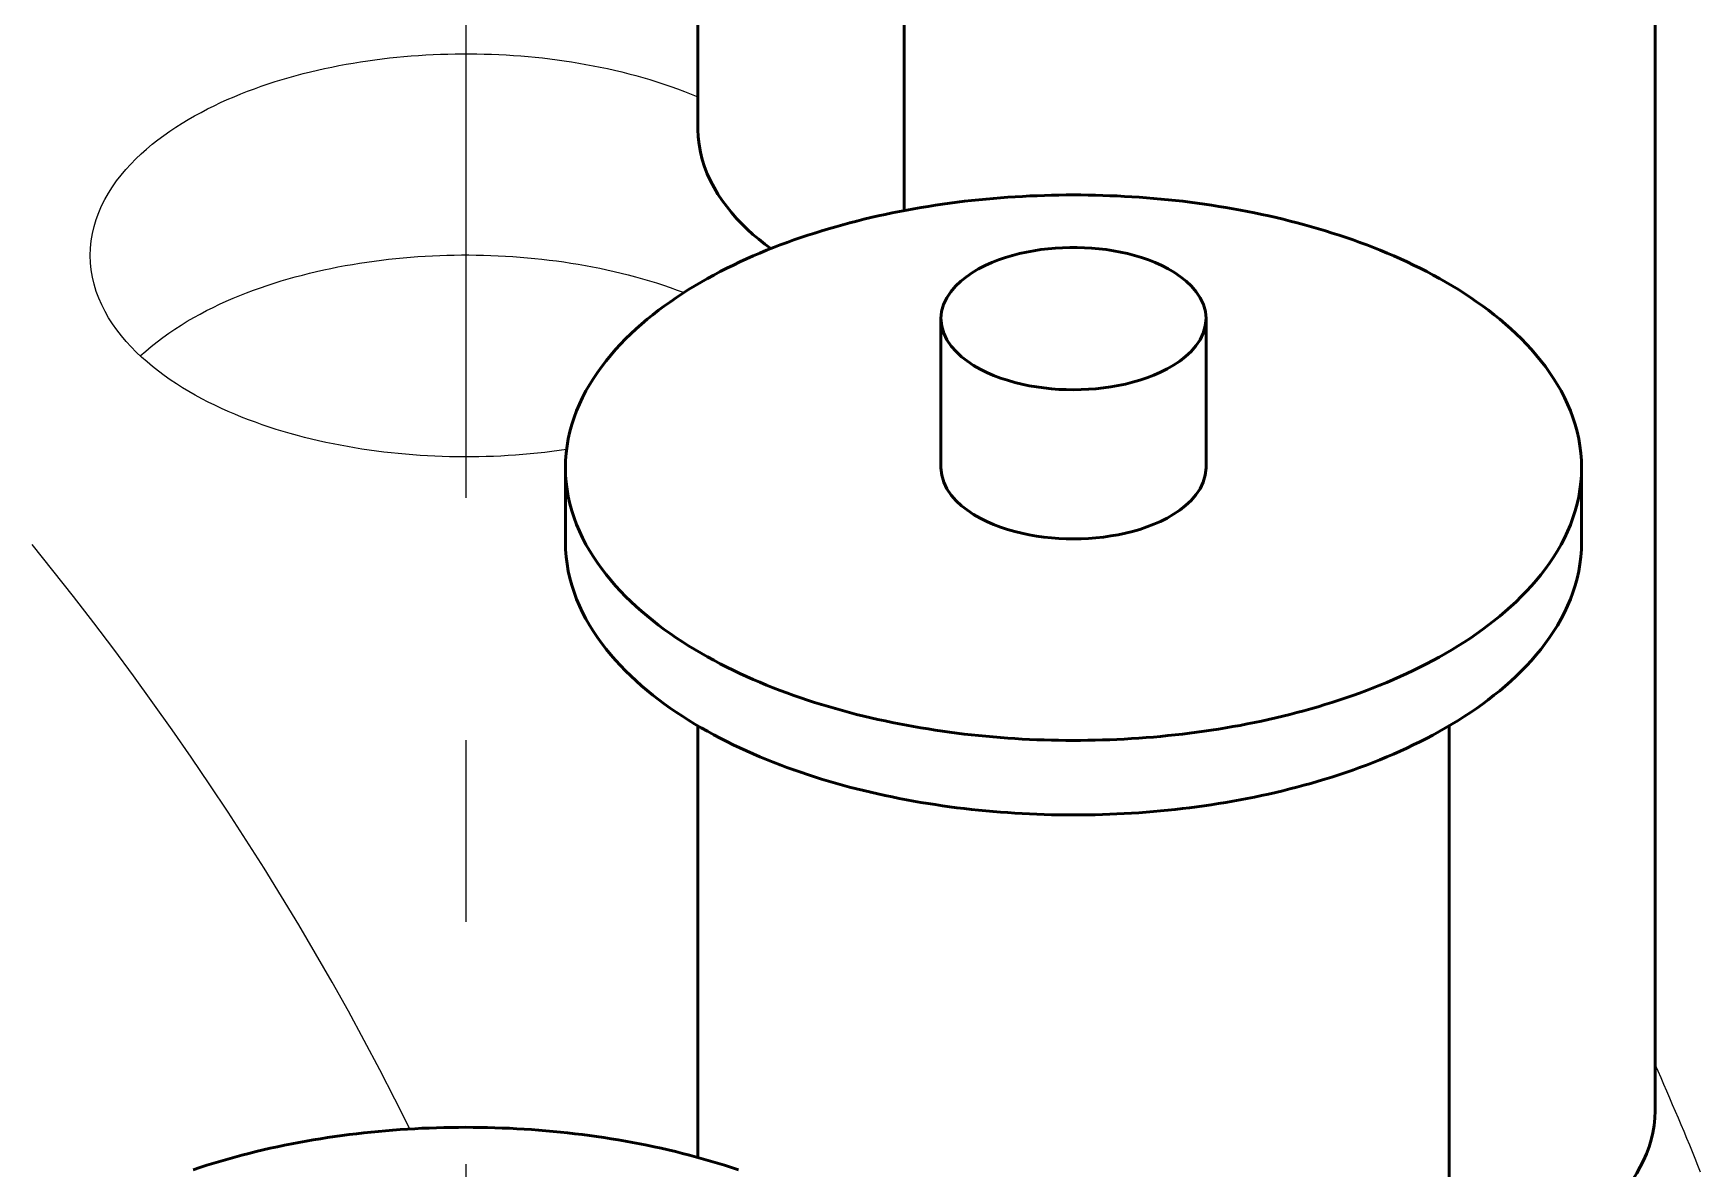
# Model space of a CAD drawing. Header units: millimetres. Extents: x 0 to 841, y 0 to 594.
# Drawn here: x 450.56 to 478.08, y 340.64 to 359.38 of the extents above; entities that cross this region are included whole.
import ezdxf

# ---------------------------------------------------------------- set-up
doc = ezdxf.new("R2010")
doc.units = ezdxf.units.MM
doc.linetypes.add('EJE', pattern=[31, 20, -4, 3, -4])
for name, color, linetype, lineweight in [('EJE', 7, 'EJE', 25), ('FINA', 7, 'CONTINUOUS', 25), ('VIS', 7, 'CONTINUOUS', 50)]:
    doc.layers.add(name, color=color, linetype=linetype, lineweight=lineweight)

msp = doc.modelspace()

# ---------------------------------------------------------------- linework, layer by layer
at = {"layer": 'EJE'}
msp.add_line((457.7, 371.709), (457.7, 331.107), dxfattribs=at)
at = {"layer": 'FINA'}
for points in [[(461.533, 380.354), (461.533, 357.794)], [(464.934, 364.15), (464.934, 356.453)], [(477.33, 364.15), (477.33, 341.59)], [(451.502, 355.714), (451.506, 355.835), (451.518, 355.955), (451.538, 356.074), (451.566, 356.191), (451.601, 356.306), (451.643, 356.42), (451.691, 356.53), (451.745, 356.638), (451.805, 356.742), (451.87, 356.844), (451.939, 356.942), (452.013, 357.038), (452.091, 357.13), (452.172, 357.219), (452.256, 357.306), (452.344, 357.389), (452.434, 357.469), (452.526, 357.547), (452.62, 357.621), (452.717, 357.693), (452.816, 357.763), (452.916, 357.83), (453.018, 357.895), (453.121, 357.957), (453.225, 358.017), (453.331, 358.075), (453.438, 358.131), (453.546, 358.184), (453.655, 358.236), (453.765, 358.286), (453.876, 358.333), (453.987, 358.379), (454.1, 358.423), (454.213, 358.465), (454.326, 358.506), (454.44, 358.545), (454.555, 358.582), (454.67, 358.617), (454.786, 358.651), (454.902, 358.684), (455.019, 358.715), (455.136, 358.744), (455.253, 358.772), (455.371, 358.798), (455.489, 358.823), (455.607, 358.847), (455.725, 358.869), (455.844, 358.889), (455.963, 358.909), (456.082, 358.927), (456.202, 358.943), (456.321, 358.959), (456.441, 358.973), (456.561, 358.986), (456.681, 358.997), (456.801, 359.007), (456.922, 359.016), (457.042, 359.023), (457.162, 359.03), (457.283, 359.035), (457.403, 359.038), (457.524, 359.041), (457.645, 359.042), (457.765, 359.042), (457.886, 359.041), (458.006, 359.038), (458.127, 359.034), (458.247, 359.029), (458.368, 359.023), (458.488, 359.015), (458.608, 359.006), (458.728, 358.996), (458.848, 358.985), (458.968, 358.972), (459.088, 358.958), (459.208, 358.942), (459.327, 358.925), (459.446, 358.907), (459.565, 358.888), (459.684, 358.867), (459.803, 358.845), (459.921, 358.821), (460.039, 358.796), (460.156, 358.77), (460.274, 358.742), (460.391, 358.712), (460.507, 358.681), (460.623, 358.649), (460.739, 358.615), (460.854, 358.579), (460.969, 358.542), (461.083, 358.503), (461.197, 358.462), (461.309, 358.42), (461.422, 358.376), (461.533, 358.33)], [(461.533, 357.794), (461.538, 357.668), (461.551, 357.543), (461.573, 357.419), (461.603, 357.297), (461.641, 357.176), (461.686, 357.059), (461.739, 356.944), (461.798, 356.833), (461.862, 356.724), (461.932, 356.619), (462.007, 356.518), (462.086, 356.42), (462.17, 356.325), (462.257, 356.234), (462.347, 356.146), (462.44, 356.061), (462.536, 355.979), (462.635, 355.901), (462.735, 355.825)], [(476.117, 352.209), (476.114, 352.329), (476.105, 352.449), (476.09, 352.569), (476.07, 352.687), (476.043, 352.805), (476.012, 352.921), (475.975, 353.035), (475.933, 353.148), (475.886, 353.259), (475.834, 353.368), (475.779, 353.475), (475.719, 353.579), (475.656, 353.682), (475.589, 353.782), (475.519, 353.879), (475.445, 353.975), (475.369, 354.068), (475.29, 354.159), (475.208, 354.247), (475.124, 354.334), (475.038, 354.418), (474.95, 354.5), (474.86, 354.58), (474.768, 354.658), (474.675, 354.733), (474.58, 354.807), (474.483, 354.879), (474.385, 354.949), (474.286, 355.017), (474.185, 355.083), (474.084, 355.148), (473.981, 355.211), (473.877, 355.272), (473.773, 355.331), (473.667, 355.389), (473.561, 355.445), (473.453, 355.5), (473.345, 355.553), (473.237, 355.605), (473.127, 355.655), (473.017, 355.704), (472.907, 355.751), (472.795, 355.797), (472.684, 355.842), (472.571, 355.886), (472.458, 355.928), (472.345, 355.968), (472.231, 356.008), (472.117, 356.046), (472.003, 356.083), (471.888, 356.119), (471.773, 356.154), (471.657, 356.187), (471.541, 356.22), (471.425, 356.251), (471.308, 356.281), (471.191, 356.31), (471.074, 356.338), (470.957, 356.365), (470.839, 356.39), (470.721, 356.415), (470.603, 356.439), (470.485, 356.461), (470.367, 356.483), (470.248, 356.504), (470.129, 356.523), (470.01, 356.542), (469.891, 356.559), (469.772, 356.576), (469.653, 356.591), (469.533, 356.606), (469.413, 356.62), (469.294, 356.632), (469.174, 356.644), (469.054, 356.655), (468.934, 356.665), (468.814, 356.673), (468.694, 356.681), (468.574, 356.688), (468.453, 356.694), (468.333, 356.699), (468.213, 356.704), (468.092, 356.707), (467.972, 356.709), (467.852, 356.711), (467.731, 356.711), (467.611, 356.711), (467.491, 356.709), (467.37, 356.707), (467.25, 356.704), (467.13, 356.699), (467.009, 356.694), (466.889, 356.688), (466.769, 356.681), (466.649, 356.673), (466.529, 356.665), (466.409, 356.655), (466.289, 356.644), (466.169, 356.632), (466.049, 356.62), (465.93, 356.606), (465.81, 356.591), (465.691, 356.576), (465.571, 356.559), (465.452, 356.542), (465.333, 356.523), (465.215, 356.504), (465.096, 356.483), (464.978, 356.461), (464.859, 356.439), (464.741, 356.415), (464.623, 356.39), (464.506, 356.365), (464.389, 356.338), (464.271, 356.31), (464.155, 356.281), (464.038, 356.251), (463.922, 356.22), (463.806, 356.187), (463.69, 356.154), (463.575, 356.119), (463.46, 356.083), (463.345, 356.046), (463.231, 356.008), (463.118, 355.968), (463.004, 355.928), (462.891, 355.886), (462.779, 355.842), (462.667, 355.797), (462.556, 355.751), (462.445, 355.704), (462.335, 355.655), (462.226, 355.605), (462.117, 355.553), (462.009, 355.5), (461.902, 355.445), (461.796, 355.389), (461.69, 355.331), (461.585, 355.272), (461.482, 355.211), (461.379, 355.148), (461.277, 355.083), (461.177, 355.017), (461.078, 354.949), (460.98, 354.879), (460.883, 354.807), (460.788, 354.733), (460.694, 354.658), (460.602, 354.58), (460.512, 354.5), (460.424, 354.418), (460.338, 354.334), (460.254, 354.247), (460.173, 354.159), (460.094, 354.068), (460.018, 353.975), (459.944, 353.879), (459.874, 353.782), (459.807, 353.682), (459.743, 353.579), (459.684, 353.475), (459.628, 353.368), (459.577, 353.259), (459.53, 353.148), (459.488, 353.035), (459.451, 352.921), (459.419, 352.805), (459.393, 352.687), (459.372, 352.569), (459.357, 352.449), (459.348, 352.329), (459.345, 352.209)], [(469.919, 354.67), (469.908, 354.789), (469.875, 354.904), (469.824, 355.013), (469.757, 355.113), (469.679, 355.204), (469.593, 355.287), (469.499, 355.362), (469.4, 355.429), (469.296, 355.49), (469.19, 355.545), (469.08, 355.594), (468.968, 355.638), (468.855, 355.677), (468.74, 355.712), (468.624, 355.742), (468.507, 355.768), (468.389, 355.79), (468.27, 355.808), (468.151, 355.822), (468.031, 355.833), (467.911, 355.84), (467.791, 355.844), (467.671, 355.844), (467.551, 355.84), (467.432, 355.833), (467.312, 355.822), (467.193, 355.808), (467.074, 355.79), (466.956, 355.768), (466.839, 355.742), (466.723, 355.712), (466.608, 355.677), (466.494, 355.638), (466.383, 355.594), (466.273, 355.545), (466.166, 355.49), (466.063, 355.429), (465.964, 355.362), (465.87, 355.287), (465.783, 355.204), (465.705, 355.113), (465.639, 355.013), (465.588, 354.904), (465.555, 354.789), (465.544, 354.67)], [(459.364, 352.509), (459.244, 352.492), (459.124, 352.476), (459.004, 352.461), (458.884, 352.448), (458.763, 352.436), (458.643, 352.425), (458.522, 352.416), (458.401, 352.408), (458.28, 352.401), (458.159, 352.396), (458.038, 352.392), (457.917, 352.389), (457.796, 352.387), (457.675, 352.387), (457.554, 352.388), (457.433, 352.39), (457.312, 352.393), (457.191, 352.398), (457.07, 352.404), (456.949, 352.411), (456.828, 352.42), (456.708, 352.43), (456.587, 352.441), (456.467, 352.453), (456.347, 352.467), (456.226, 352.482), (456.106, 352.498), (455.987, 352.516), (455.867, 352.535), (455.748, 352.556), (455.629, 352.578), (455.51, 352.601), (455.391, 352.626), (455.273, 352.652), (455.155, 352.68), (455.038, 352.709), (454.921, 352.74), (454.804, 352.772), (454.688, 352.806), (454.572, 352.841), (454.457, 352.879), (454.342, 352.917), (454.228, 352.958), (454.115, 353), (454.002, 353.044), (453.89, 353.09), (453.778, 353.137), (453.668, 353.187), (453.558, 353.239), (453.45, 353.292), (453.342, 353.348), (453.236, 353.406), (453.131, 353.466), (453.027, 353.528), (452.925, 353.593), (452.824, 353.66), (452.725, 353.73), (452.628, 353.802), (452.533, 353.877), (452.44, 353.954), (452.349, 354.035), (452.261, 354.118), (452.177, 354.204), (452.095, 354.294), (452.017, 354.386), (451.943, 354.482), (451.873, 354.581), (451.807, 354.683), (451.747, 354.788), (451.692, 354.896), (451.644, 355.007), (451.602, 355.12), (451.566, 355.236), (451.538, 355.354), (451.518, 355.473), (451.506, 355.593), (451.502, 355.714)], [(452.329, 354.053), (452.419, 354.134), (452.511, 354.212), (452.605, 354.288), (452.702, 354.36), (452.8, 354.43), (452.9, 354.498), (453.002, 354.563), (453.105, 354.626), (453.21, 354.686), (453.315, 354.744), (453.422, 354.801), (453.53, 354.855), (453.639, 354.906), (453.749, 354.956), (453.86, 355.005), (453.972, 355.051), (454.084, 355.095), (454.197, 355.138), (454.311, 355.178), (454.425, 355.218), (454.54, 355.255), (454.655, 355.291), (454.771, 355.325), (454.887, 355.358), (455.004, 355.389), (455.121, 355.418), (455.238, 355.446), (455.356, 355.473), (455.474, 355.498), (455.592, 355.522), (455.711, 355.544), (455.83, 355.565), (455.949, 355.585), (456.069, 355.603), (456.188, 355.62), (456.308, 355.635), (456.428, 355.649), (456.548, 355.662), (456.668, 355.674), (456.788, 355.684), (456.909, 355.693), (457.029, 355.701), (457.15, 355.707), (457.271, 355.712), (457.391, 355.716), (457.512, 355.719), (457.633, 355.72), (457.753, 355.72), (457.874, 355.719), (457.995, 355.716), (458.116, 355.713), (458.236, 355.708), (458.357, 355.701), (458.477, 355.694), (458.598, 355.685), (458.718, 355.675), (458.838, 355.664), (458.958, 355.651), (459.078, 355.637), (459.198, 355.621), (459.318, 355.605), (459.437, 355.587), (459.556, 355.567), (459.675, 355.547), (459.794, 355.525), (459.912, 355.501), (460.031, 355.476), (460.148, 355.45), (460.266, 355.422), (460.383, 355.392), (460.5, 355.361), (460.616, 355.329), (460.732, 355.295), (460.847, 355.259), (460.962, 355.222), (461.076, 355.183), (461.19, 355.142), (461.303, 355.1)], [(465.544, 354.67), (465.556, 354.547), (465.59, 354.43), (465.643, 354.319), (465.712, 354.217), (465.793, 354.125), (465.883, 354.041), (465.98, 353.966), (466.082, 353.898), (466.189, 353.837), (466.299, 353.782), (466.411, 353.733), (466.526, 353.689), (466.643, 353.651), (466.761, 353.617), (466.88, 353.588), (467.001, 353.562), (467.122, 353.542), (467.243, 353.525), (467.366, 353.512), (467.488, 353.502), (467.611, 353.497), (467.734, 353.495), (467.857, 353.497), (467.979, 353.503), (468.102, 353.512), (468.224, 353.525), (468.346, 353.542), (468.467, 353.563), (468.587, 353.589), (468.706, 353.618), (468.824, 353.652), (468.941, 353.691), (469.056, 353.735), (469.168, 353.784), (469.278, 353.839)], [(465.544, 354.67), (465.544, 352.209)], [(469.278, 353.839), (469.384, 353.9), (469.486, 353.968), (469.582, 354.043), (469.672, 354.127), (469.752, 354.219), (469.82, 354.321), (469.873, 354.431), (469.907, 354.548), (469.919, 354.67)], [(469.919, 354.67), (469.919, 352.209)], [(459.345, 352.209), (459.348, 352.088), (459.357, 351.968), (459.372, 351.849), (459.393, 351.731), (459.419, 351.613), (459.451, 351.497), (459.488, 351.383), (459.53, 351.27), (459.577, 351.159), (459.628, 351.05), (459.684, 350.943), (459.743, 350.839), (459.807, 350.736), (459.873, 350.636), (459.944, 350.539), (460.017, 350.443), (460.093, 350.35), (460.172, 350.259), (460.254, 350.171), (460.338, 350.085), (460.424, 350), (460.512, 349.918), (460.602, 349.839), (460.693, 349.761), (460.787, 349.685), (460.882, 349.611), (460.978, 349.539), (461.076, 349.469), (461.176, 349.401), (461.276, 349.335), (461.378, 349.27), (461.48, 349.208), (461.584, 349.147), (461.689, 349.087), (461.794, 349.029), (461.9, 348.973), (462.008, 348.918), (462.116, 348.865), (462.224, 348.813), (462.334, 348.763), (462.444, 348.714), (462.554, 348.667), (462.665, 348.621), (462.777, 348.576), (462.889, 348.533), (463.002, 348.491), (463.115, 348.45), (463.229, 348.41), (463.343, 348.372), (463.458, 348.335), (463.572, 348.299), (463.688, 348.264), (463.803, 348.231), (463.919, 348.199), (464.035, 348.167), (464.152, 348.137), (464.269, 348.108), (464.386, 348.08), (464.503, 348.053), (464.621, 348.028), (464.738, 348.003), (464.856, 347.979), (464.974, 347.957), (465.093, 347.935), (465.211, 347.915), (465.33, 347.895), (465.449, 347.876), (465.568, 347.859), (465.687, 347.842), (465.807, 347.827), (465.926, 347.812), (466.046, 347.798), (466.165, 347.786), (466.285, 347.774), (466.405, 347.763), (466.525, 347.753), (466.645, 347.744), (466.765, 347.736), (466.885, 347.729), (467.005, 347.723), (467.125, 347.718), (467.246, 347.714), (467.366, 347.711), (467.486, 347.708), (467.607, 347.707), (467.727, 347.706), (467.847, 347.707), (467.968, 347.708), (468.088, 347.711), (468.208, 347.714), (468.329, 347.718), (468.449, 347.723), (468.569, 347.729), (468.689, 347.736), (468.809, 347.744), (468.929, 347.753), (469.049, 347.762), (469.169, 347.773), (469.289, 347.785), (469.408, 347.797), (469.528, 347.811), (469.648, 347.826), (469.767, 347.841), (469.886, 347.858), (470.005, 347.875), (470.124, 347.894), (470.243, 347.913), (470.361, 347.934), (470.48, 347.955), (470.598, 347.978), (470.716, 348.001), (470.834, 348.026), (470.951, 348.052), (471.069, 348.078), (471.186, 348.106), (471.303, 348.135), (471.419, 348.165), (471.535, 348.196), (471.651, 348.229), (471.767, 348.262), (471.882, 348.297), (471.997, 348.332), (472.111, 348.369), (472.226, 348.408), (472.339, 348.447), (472.453, 348.488), (472.565, 348.53), (472.678, 348.573), (472.789, 348.618), (472.901, 348.664), (473.011, 348.711), (473.121, 348.76), (473.231, 348.81), (473.339, 348.861), (473.447, 348.914), (473.555, 348.969), (473.661, 349.025)], [(459.345, 352.209), (459.345, 350.978)], [(465.544, 352.209), (465.556, 352.087), (465.59, 351.969), (465.643, 351.858), (465.712, 351.757), (465.793, 351.664), (465.883, 351.581), (465.98, 351.505), (466.082, 351.437), (466.189, 351.376), (466.299, 351.321), (466.411, 351.272), (466.526, 351.229), (466.643, 351.19), (466.761, 351.156), (466.88, 351.127), (467.001, 351.102), (467.122, 351.081), (467.243, 351.064), (467.366, 351.051), (467.488, 351.042), (467.611, 351.036), (467.734, 351.034), (467.857, 351.036), (467.979, 351.042), (468.102, 351.051), (468.224, 351.064), (468.346, 351.082), (468.467, 351.103), (468.587, 351.128), (468.706, 351.157), (468.824, 351.191), (468.941, 351.23), (469.056, 351.274), (469.168, 351.323), (469.278, 351.378)], [(469.278, 351.378), (469.384, 351.439), (469.486, 351.507), (469.582, 351.583), (469.672, 351.666), (469.752, 351.758), (469.82, 351.86), (469.873, 351.97), (469.907, 352.087), (469.919, 352.209)], [(473.661, 349.025), (473.767, 349.083), (473.872, 349.142), (473.976, 349.204), (474.079, 349.266), (474.18, 349.331), (474.281, 349.397), (474.381, 349.465), (474.479, 349.535), (474.576, 349.607), (474.671, 349.681), (474.765, 349.757), (474.857, 349.835), (474.947, 349.915), (475.035, 349.997), (475.122, 350.081), (475.206, 350.168), (475.288, 350.256), (475.367, 350.347), (475.443, 350.44), (475.517, 350.536), (475.587, 350.634), (475.654, 350.734), (475.718, 350.836), (475.778, 350.941), (475.834, 351.048), (475.885, 351.157), (475.932, 351.268), (475.974, 351.381), (476.011, 351.496), (476.043, 351.612), (476.07, 351.73), (476.09, 351.848), (476.105, 351.968), (476.114, 352.088), (476.117, 352.209)], [(476.117, 352.209), (476.117, 350.978)], [(456.776, 341.292), (456.531, 341.783), (456.281, 342.27), (456.024, 342.755), (455.763, 343.236), (455.495, 343.715), (455.222, 344.19), (454.944, 344.662), (454.661, 345.131), (454.372, 345.597), (454.078, 346.06), (453.78, 346.52), (453.476, 346.976), (453.168, 347.43), (452.856, 347.88), (452.538, 348.327), (452.217, 348.77), (451.89, 349.211), (451.56, 349.648), (451.225, 350.082), (450.887, 350.513), (450.544, 350.941)], [(456.776, 341.292), (456.531, 341.783), (456.281, 342.27), (456.024, 342.755), (455.763, 343.236), (455.495, 343.715), (455.222, 344.19), (454.944, 344.662), (454.661, 345.131), (454.372, 345.597), (454.078, 346.06), (453.78, 346.52), (453.476, 346.976), (453.168, 347.43), (452.856, 347.88), (452.538, 348.327), (452.217, 348.77), (451.89, 349.211), (451.56, 349.648), (451.225, 350.082), (450.887, 350.513), (450.544, 350.941)], [(459.345, 350.978), (459.348, 350.858), (459.357, 350.738), (459.372, 350.619), (459.393, 350.5), (459.419, 350.383), (459.451, 350.267), (459.488, 350.152), (459.53, 350.039), (459.577, 349.929), (459.628, 349.82), (459.684, 349.713), (459.743, 349.608), (459.807, 349.506), (459.873, 349.406), (459.944, 349.308), (460.017, 349.213), (460.093, 349.12), (460.172, 349.029), (460.254, 348.941), (460.338, 348.854), (460.424, 348.77), (460.512, 348.688), (460.602, 348.608), (460.693, 348.53), (460.787, 348.455), (460.882, 348.381), (460.978, 348.309), (461.076, 348.239), (461.176, 348.171), (461.276, 348.105), (461.378, 348.04), (461.48, 347.977), (461.584, 347.916), (461.689, 347.857), (461.794, 347.799), (461.9, 347.743), (462.008, 347.688), (462.116, 347.635), (462.224, 347.583), (462.334, 347.533), (462.444, 347.484), (462.554, 347.437), (462.665, 347.39), (462.777, 347.346), (462.889, 347.302), (463.002, 347.26), (463.115, 347.22), (463.229, 347.18), (463.343, 347.142), (463.458, 347.105), (463.572, 347.069), (463.688, 347.034), (463.803, 347.001), (463.919, 346.968), (464.035, 346.937), (464.152, 346.907), (464.269, 346.878), (464.386, 346.85), (464.503, 346.823), (464.621, 346.797), (464.738, 346.773), (464.856, 346.749), (464.974, 346.726), (465.093, 346.705), (465.211, 346.684), (465.33, 346.665), (465.449, 346.646), (465.568, 346.628), (465.687, 346.612), (465.807, 346.596), (465.926, 346.582), (466.046, 346.568), (466.165, 346.555), (466.285, 346.544), (466.405, 346.533), (466.525, 346.523), (466.645, 346.514), (466.765, 346.506), (466.885, 346.499), (467.005, 346.493), (467.125, 346.488), (467.246, 346.484), (467.366, 346.48), (467.486, 346.478), (467.607, 346.477), (467.727, 346.476), (467.847, 346.476), (467.968, 346.478), (468.088, 346.48), (468.208, 346.483), (468.329, 346.487), (468.449, 346.493), (468.569, 346.499), (468.689, 346.506), (468.809, 346.513), (468.929, 346.522), (469.049, 346.532), (469.169, 346.543), (469.289, 346.554), (469.408, 346.567), (469.528, 346.581), (469.648, 346.595), (469.767, 346.611), (469.886, 346.627), (470.005, 346.645), (470.124, 346.663), (470.243, 346.683), (470.361, 346.703), (470.48, 346.725), (470.598, 346.747), (470.716, 346.771), (470.834, 346.796), (470.951, 346.821), (471.069, 346.848), (471.186, 346.876), (471.303, 346.905), (471.419, 346.935), (471.535, 346.966), (471.651, 346.998), (471.767, 347.032), (471.882, 347.066), (471.997, 347.102), (472.111, 347.139), (472.226, 347.177), (472.339, 347.217), (472.453, 347.257), (472.565, 347.299), (472.678, 347.343), (472.789, 347.387), (472.901, 347.433), (473.011, 347.481), (473.121, 347.529), (473.231, 347.579), (473.339, 347.631), (473.447, 347.684), (473.555, 347.739), (473.661, 347.795)], [(473.661, 347.795), (473.767, 347.853), (473.872, 347.912), (473.976, 347.973), (474.079, 348.036), (474.18, 348.101), (474.281, 348.167), (474.381, 348.235), (474.479, 348.305), (474.576, 348.377), (474.671, 348.451), (474.765, 348.527), (474.857, 348.604), (474.947, 348.684), (475.035, 348.766), (475.122, 348.851), (475.206, 348.937), (475.288, 349.026), (475.367, 349.117), (475.443, 349.21), (475.517, 349.305), (475.587, 349.403), (475.654, 349.503), (475.718, 349.606), (475.778, 349.711), (475.834, 349.817), (475.885, 349.926), (475.932, 350.038), (475.974, 350.151), (476.011, 350.265), (476.043, 350.382), (476.07, 350.499), (476.09, 350.618), (476.105, 350.738), (476.114, 350.858), (476.117, 350.978)], [(461.533, 347.946), (461.533, 340.822)], [(473.93, 347.946), (473.93, 325.386)], [(478.082, 340.579), (478.037, 340.691), (477.992, 340.802), (477.946, 340.914), (477.901, 341.026), (477.855, 341.137), (477.808, 341.248), (477.762, 341.36), (477.715, 341.471), (477.668, 341.582), (477.62, 341.693), (477.572, 341.803), (477.525, 341.914), (477.476, 342.025), (477.428, 342.135), (477.379, 342.245), (477.33, 342.355)], [(475.913, 339.473), (476.013, 339.54), (476.112, 339.609), (476.209, 339.681), (476.304, 339.756), (476.396, 339.834), (476.486, 339.914), (476.574, 339.997), (476.658, 340.084), (476.74, 340.173), (476.818, 340.265), (476.891, 340.361), (476.961, 340.459), (477.026, 340.561), (477.086, 340.666), (477.141, 340.774), (477.189, 340.884), (477.231, 340.997), (477.266, 341.113), (477.294, 341.231), (477.314, 341.35), (477.326, 341.47), (477.33, 341.59)], [(462.2, 340.616), (462.086, 340.655), (461.972, 340.692), (461.857, 340.728), (461.741, 340.762), (461.626, 340.796), (461.51, 340.828), (461.393, 340.859), (461.277, 340.89), (461.16, 340.919), (461.043, 340.946), (460.926, 340.973), (460.808, 340.999), (460.69, 341.024), (460.572, 341.047), (460.454, 341.07), (460.335, 341.092), (460.217, 341.112), (460.098, 341.132), (459.979, 341.15), (459.86, 341.168), (459.741, 341.184), (459.621, 341.2), (459.502, 341.214), (459.382, 341.228), (459.263, 341.241), (459.143, 341.253), (459.023, 341.263), (458.903, 341.273), (458.783, 341.282), (458.663, 341.29), (458.542, 341.297), (458.422, 341.303), (458.302, 341.308), (458.182, 341.312), (458.061, 341.315), (457.941, 341.318), (457.821, 341.319), (457.7, 341.32), (457.58, 341.319), (457.459, 341.318), (457.339, 341.315), (457.219, 341.312), (457.098, 341.308), (456.978, 341.303), (456.858, 341.297), (456.738, 341.29), (456.618, 341.282), (456.497, 341.273), (456.377, 341.263), (456.258, 341.253), (456.138, 341.241), (456.018, 341.228), (455.898, 341.214), (455.779, 341.2), (455.66, 341.184), (455.54, 341.168), (455.421, 341.15), (455.302, 341.132), (455.183, 341.112), (455.065, 341.092), (454.946, 341.07), (454.828, 341.047), (454.71, 341.024), (454.592, 340.999), (454.475, 340.973), (454.357, 340.946), (454.24, 340.919), (454.123, 340.89), (454.007, 340.859), (453.891, 340.828), (453.775, 340.796), (453.659, 340.762), (453.544, 340.728), (453.429, 340.692), (453.314, 340.655), (453.2, 340.616)]]:
    msp.add_lwpolyline(points, dxfattribs=at)
at = {"layer": 'VIS'}
for points in [[(461.533, 380.354), (461.533, 357.794)], [(464.934, 364.15), (464.934, 356.453)], [(477.33, 364.15), (477.33, 341.59)], [(461.533, 357.794), (461.538, 357.668), (461.551, 357.543), (461.573, 357.419), (461.603, 357.297), (461.641, 357.176), (461.686, 357.059), (461.739, 356.944), (461.798, 356.833), (461.862, 356.724), (461.932, 356.619), (462.007, 356.518), (462.086, 356.42), (462.17, 356.325), (462.257, 356.234), (462.347, 356.146), (462.44, 356.061), (462.536, 355.979), (462.635, 355.901), (462.735, 355.825)], [(476.117, 352.209), (476.114, 352.329), (476.105, 352.449), (476.09, 352.569), (476.07, 352.687), (476.043, 352.805), (476.012, 352.921), (475.975, 353.035), (475.933, 353.148), (475.886, 353.259), (475.834, 353.368), (475.779, 353.475), (475.719, 353.579), (475.656, 353.682), (475.589, 353.782), (475.519, 353.879), (475.445, 353.975), (475.369, 354.068), (475.29, 354.159), (475.208, 354.247), (475.124, 354.334), (475.038, 354.418), (474.95, 354.5), (474.86, 354.58), (474.768, 354.658), (474.675, 354.733), (474.58, 354.807), (474.483, 354.879), (474.385, 354.949), (474.286, 355.017), (474.185, 355.083), (474.084, 355.148), (473.981, 355.211), (473.877, 355.272), (473.773, 355.331), (473.667, 355.389), (473.561, 355.445), (473.453, 355.5), (473.345, 355.553), (473.237, 355.605), (473.127, 355.655), (473.017, 355.704), (472.907, 355.751), (472.795, 355.797), (472.684, 355.842), (472.571, 355.886), (472.458, 355.928), (472.345, 355.968), (472.231, 356.008), (472.117, 356.046), (472.003, 356.083), (471.888, 356.119), (471.773, 356.154), (471.657, 356.187), (471.541, 356.22), (471.425, 356.251), (471.308, 356.281), (471.191, 356.31), (471.074, 356.338), (470.957, 356.365), (470.839, 356.39), (470.721, 356.415), (470.603, 356.439), (470.485, 356.461), (470.367, 356.483), (470.248, 356.504), (470.129, 356.523), (470.01, 356.542), (469.891, 356.559), (469.772, 356.576), (469.653, 356.591), (469.533, 356.606), (469.413, 356.62), (469.294, 356.632), (469.174, 356.644), (469.054, 356.655), (468.934, 356.665), (468.814, 356.673), (468.694, 356.681), (468.574, 356.688), (468.453, 356.694), (468.333, 356.699), (468.213, 356.704), (468.092, 356.707), (467.972, 356.709), (467.852, 356.711), (467.731, 356.711), (467.611, 356.711), (467.491, 356.709), (467.37, 356.707), (467.25, 356.704), (467.13, 356.699), (467.009, 356.694), (466.889, 356.688), (466.769, 356.681), (466.649, 356.673), (466.529, 356.665), (466.409, 356.655), (466.289, 356.644), (466.169, 356.632), (466.049, 356.62), (465.93, 356.606), (465.81, 356.591), (465.691, 356.576), (465.571, 356.559), (465.452, 356.542), (465.333, 356.523), (465.215, 356.504), (465.096, 356.483), (464.978, 356.461), (464.859, 356.439), (464.741, 356.415), (464.623, 356.39), (464.506, 356.365), (464.389, 356.338), (464.271, 356.31), (464.155, 356.281), (464.038, 356.251), (463.922, 356.22), (463.806, 356.187), (463.69, 356.154), (463.575, 356.119), (463.46, 356.083), (463.345, 356.046), (463.231, 356.008), (463.118, 355.968), (463.004, 355.928), (462.891, 355.886), (462.779, 355.842), (462.667, 355.797), (462.556, 355.751), (462.445, 355.704), (462.335, 355.655), (462.226, 355.605), (462.117, 355.553), (462.009, 355.5), (461.902, 355.445), (461.796, 355.389), (461.69, 355.331), (461.585, 355.272), (461.482, 355.211), (461.379, 355.148), (461.277, 355.083), (461.177, 355.017), (461.078, 354.949), (460.98, 354.879), (460.883, 354.807), (460.788, 354.733), (460.694, 354.658), (460.602, 354.58), (460.512, 354.5), (460.424, 354.418), (460.338, 354.334), (460.254, 354.247), (460.173, 354.159), (460.094, 354.068), (460.018, 353.975), (459.944, 353.879), (459.874, 353.782), (459.807, 353.682), (459.743, 353.579), (459.684, 353.475), (459.628, 353.368), (459.577, 353.259), (459.53, 353.148), (459.488, 353.035), (459.451, 352.921), (459.419, 352.805), (459.393, 352.687), (459.372, 352.569), (459.357, 352.449), (459.348, 352.329), (459.345, 352.209)], [(469.919, 354.67), (469.908, 354.789), (469.875, 354.904), (469.824, 355.013), (469.757, 355.113), (469.679, 355.204), (469.593, 355.287), (469.499, 355.362), (469.4, 355.429), (469.296, 355.49), (469.19, 355.545), (469.08, 355.594), (468.968, 355.638), (468.855, 355.677), (468.74, 355.712), (468.624, 355.742), (468.507, 355.768), (468.389, 355.79), (468.27, 355.808), (468.151, 355.822), (468.031, 355.833), (467.911, 355.84), (467.791, 355.844), (467.671, 355.844), (467.551, 355.84), (467.432, 355.833), (467.312, 355.822), (467.193, 355.808), (467.074, 355.79), (466.956, 355.768), (466.839, 355.742), (466.723, 355.712), (466.608, 355.677), (466.494, 355.638), (466.383, 355.594), (466.273, 355.545), (466.166, 355.49), (466.063, 355.429), (465.964, 355.362), (465.87, 355.287), (465.783, 355.204), (465.705, 355.113), (465.639, 355.013), (465.588, 354.904), (465.555, 354.789), (465.544, 354.67)], [(465.544, 354.67), (465.556, 354.547), (465.59, 354.43), (465.643, 354.319), (465.712, 354.217), (465.793, 354.125), (465.883, 354.041), (465.98, 353.966), (466.082, 353.898), (466.189, 353.837), (466.299, 353.782), (466.411, 353.733), (466.526, 353.689), (466.643, 353.651), (466.761, 353.617), (466.88, 353.588), (467.001, 353.562), (467.122, 353.542), (467.243, 353.525), (467.366, 353.512), (467.488, 353.502), (467.611, 353.497), (467.734, 353.495), (467.857, 353.497), (467.979, 353.503), (468.102, 353.512), (468.224, 353.525), (468.346, 353.542), (468.467, 353.563), (468.587, 353.589), (468.706, 353.618), (468.824, 353.652), (468.941, 353.691), (469.056, 353.735), (469.168, 353.784), (469.278, 353.839)], [(465.544, 354.67), (465.544, 352.209)], [(469.278, 353.839), (469.384, 353.9), (469.486, 353.968), (469.582, 354.043), (469.672, 354.127), (469.752, 354.219), (469.82, 354.321), (469.873, 354.431), (469.907, 354.548), (469.919, 354.67)], [(469.919, 354.67), (469.919, 352.209)], [(459.345, 352.209), (459.348, 352.088), (459.357, 351.968), (459.372, 351.849), (459.393, 351.731), (459.419, 351.613), (459.451, 351.497), (459.488, 351.383), (459.53, 351.27), (459.577, 351.159), (459.628, 351.05), (459.684, 350.943), (459.743, 350.839), (459.807, 350.736), (459.873, 350.636), (459.944, 350.539), (460.017, 350.443), (460.093, 350.35), (460.172, 350.259), (460.254, 350.171), (460.338, 350.085), (460.424, 350), (460.512, 349.918), (460.602, 349.839), (460.693, 349.761), (460.787, 349.685), (460.882, 349.611), (460.978, 349.539), (461.076, 349.469), (461.176, 349.401), (461.276, 349.335), (461.378, 349.27), (461.48, 349.208), (461.584, 349.147), (461.689, 349.087), (461.794, 349.029), (461.9, 348.973), (462.008, 348.918), (462.116, 348.865), (462.224, 348.813), (462.334, 348.763), (462.444, 348.714), (462.554, 348.667), (462.665, 348.621), (462.777, 348.576), (462.889, 348.533), (463.002, 348.491), (463.115, 348.45), (463.229, 348.41), (463.343, 348.372), (463.458, 348.335), (463.572, 348.299), (463.688, 348.264), (463.803, 348.231), (463.919, 348.199), (464.035, 348.167), (464.152, 348.137), (464.269, 348.108), (464.386, 348.08), (464.503, 348.053), (464.621, 348.028), (464.738, 348.003), (464.856, 347.979), (464.974, 347.957), (465.093, 347.935), (465.211, 347.915), (465.33, 347.895), (465.449, 347.876), (465.568, 347.859), (465.687, 347.842), (465.807, 347.827), (465.926, 347.812), (466.046, 347.798), (466.165, 347.786), (466.285, 347.774), (466.405, 347.763), (466.525, 347.753), (466.645, 347.744), (466.765, 347.736), (466.885, 347.729), (467.005, 347.723), (467.125, 347.718), (467.246, 347.714), (467.366, 347.711), (467.486, 347.708), (467.607, 347.707), (467.727, 347.706), (467.847, 347.707), (467.968, 347.708), (468.088, 347.711), (468.208, 347.714), (468.329, 347.718), (468.449, 347.723), (468.569, 347.729), (468.689, 347.736), (468.809, 347.744), (468.929, 347.753), (469.049, 347.762), (469.169, 347.773), (469.289, 347.785), (469.408, 347.797), (469.528, 347.811), (469.648, 347.826), (469.767, 347.841), (469.886, 347.858), (470.005, 347.875), (470.124, 347.894), (470.243, 347.913), (470.361, 347.934), (470.48, 347.955), (470.598, 347.978), (470.716, 348.001), (470.834, 348.026), (470.951, 348.052), (471.069, 348.078), (471.186, 348.106), (471.303, 348.135), (471.419, 348.165), (471.535, 348.196), (471.651, 348.229), (471.767, 348.262), (471.882, 348.297), (471.997, 348.332), (472.111, 348.369), (472.226, 348.408), (472.339, 348.447), (472.453, 348.488), (472.565, 348.53), (472.678, 348.573), (472.789, 348.618), (472.901, 348.664), (473.011, 348.711), (473.121, 348.76), (473.231, 348.81), (473.339, 348.861), (473.447, 348.914), (473.555, 348.969), (473.661, 349.025)], [(459.345, 352.209), (459.345, 350.978)], [(465.544, 352.209), (465.556, 352.087), (465.59, 351.969), (465.643, 351.858), (465.712, 351.757), (465.793, 351.664), (465.883, 351.581), (465.98, 351.505), (466.082, 351.437), (466.189, 351.376), (466.299, 351.321), (466.411, 351.272), (466.526, 351.229), (466.643, 351.19), (466.761, 351.156), (466.88, 351.127), (467.001, 351.102), (467.122, 351.081), (467.243, 351.064), (467.366, 351.051), (467.488, 351.042), (467.611, 351.036), (467.734, 351.034), (467.857, 351.036), (467.979, 351.042), (468.102, 351.051), (468.224, 351.064), (468.346, 351.082), (468.467, 351.103), (468.587, 351.128), (468.706, 351.157), (468.824, 351.191), (468.941, 351.23), (469.056, 351.274), (469.168, 351.323), (469.278, 351.378)], [(469.278, 351.378), (469.384, 351.439), (469.486, 351.507), (469.582, 351.583), (469.672, 351.666), (469.752, 351.758), (469.82, 351.86), (469.873, 351.97), (469.907, 352.087), (469.919, 352.209)], [(473.661, 349.025), (473.767, 349.083), (473.872, 349.142), (473.976, 349.204), (474.079, 349.266), (474.18, 349.331), (474.281, 349.397), (474.381, 349.465), (474.479, 349.535), (474.576, 349.607), (474.671, 349.681), (474.765, 349.757), (474.857, 349.835), (474.947, 349.915), (475.035, 349.997), (475.122, 350.081), (475.206, 350.168), (475.288, 350.256), (475.367, 350.347), (475.443, 350.44), (475.517, 350.536), (475.587, 350.634), (475.654, 350.734), (475.718, 350.836), (475.778, 350.941), (475.834, 351.048), (475.885, 351.157), (475.932, 351.268), (475.974, 351.381), (476.011, 351.496), (476.043, 351.612), (476.07, 351.73), (476.09, 351.848), (476.105, 351.968), (476.114, 352.088), (476.117, 352.209)], [(476.117, 352.209), (476.117, 350.978)], [(459.345, 350.978), (459.348, 350.858), (459.357, 350.738), (459.372, 350.619), (459.393, 350.5), (459.419, 350.383), (459.451, 350.267), (459.488, 350.152), (459.53, 350.039), (459.577, 349.929), (459.628, 349.82), (459.684, 349.713), (459.743, 349.608), (459.807, 349.506), (459.873, 349.406), (459.944, 349.308), (460.017, 349.213), (460.093, 349.12), (460.172, 349.029), (460.254, 348.941), (460.338, 348.854), (460.424, 348.77), (460.512, 348.688), (460.602, 348.608), (460.693, 348.53), (460.787, 348.455), (460.882, 348.381), (460.978, 348.309), (461.076, 348.239), (461.176, 348.171), (461.276, 348.105), (461.378, 348.04), (461.48, 347.977), (461.584, 347.916), (461.689, 347.857), (461.794, 347.799), (461.9, 347.743), (462.008, 347.688), (462.116, 347.635), (462.224, 347.583), (462.334, 347.533), (462.444, 347.484), (462.554, 347.437), (462.665, 347.39), (462.777, 347.346), (462.889, 347.302), (463.002, 347.26), (463.115, 347.22), (463.229, 347.18), (463.343, 347.142), (463.458, 347.105), (463.572, 347.069), (463.688, 347.034), (463.803, 347.001), (463.919, 346.968), (464.035, 346.937), (464.152, 346.907), (464.269, 346.878), (464.386, 346.85), (464.503, 346.823), (464.621, 346.797), (464.738, 346.773), (464.856, 346.749), (464.974, 346.726), (465.093, 346.705), (465.211, 346.684), (465.33, 346.665), (465.449, 346.646), (465.568, 346.628), (465.687, 346.612), (465.807, 346.596), (465.926, 346.582), (466.046, 346.568), (466.165, 346.555), (466.285, 346.544), (466.405, 346.533), (466.525, 346.523), (466.645, 346.514), (466.765, 346.506), (466.885, 346.499), (467.005, 346.493), (467.125, 346.488), (467.246, 346.484), (467.366, 346.48), (467.486, 346.478), (467.607, 346.477), (467.727, 346.476), (467.847, 346.476), (467.968, 346.478), (468.088, 346.48), (468.208, 346.483), (468.329, 346.487), (468.449, 346.493), (468.569, 346.499), (468.689, 346.506), (468.809, 346.513), (468.929, 346.522), (469.049, 346.532), (469.169, 346.543), (469.289, 346.554), (469.408, 346.567), (469.528, 346.581), (469.648, 346.595), (469.767, 346.611), (469.886, 346.627), (470.005, 346.645), (470.124, 346.663), (470.243, 346.683), (470.361, 346.703), (470.48, 346.725), (470.598, 346.747), (470.716, 346.771), (470.834, 346.796), (470.951, 346.821), (471.069, 346.848), (471.186, 346.876), (471.303, 346.905), (471.419, 346.935), (471.535, 346.966), (471.651, 346.998), (471.767, 347.032), (471.882, 347.066), (471.997, 347.102), (472.111, 347.139), (472.226, 347.177), (472.339, 347.217), (472.453, 347.257), (472.565, 347.299), (472.678, 347.343), (472.789, 347.387), (472.901, 347.433), (473.011, 347.481), (473.121, 347.529), (473.231, 347.579), (473.339, 347.631), (473.447, 347.684), (473.555, 347.739), (473.661, 347.795)], [(473.661, 347.795), (473.767, 347.853), (473.872, 347.912), (473.976, 347.973), (474.079, 348.036), (474.18, 348.101), (474.281, 348.167), (474.381, 348.235), (474.479, 348.305), (474.576, 348.377), (474.671, 348.451), (474.765, 348.527), (474.857, 348.604), (474.947, 348.684), (475.035, 348.766), (475.122, 348.851), (475.206, 348.937), (475.288, 349.026), (475.367, 349.117), (475.443, 349.21), (475.517, 349.305), (475.587, 349.403), (475.654, 349.503), (475.718, 349.606), (475.778, 349.711), (475.834, 349.817), (475.885, 349.926), (475.932, 350.038), (475.974, 350.151), (476.011, 350.265), (476.043, 350.382), (476.07, 350.499), (476.09, 350.618), (476.105, 350.738), (476.114, 350.858), (476.117, 350.978)], [(461.533, 347.946), (461.533, 340.822)], [(473.93, 347.946), (473.93, 325.386)], [(475.913, 339.473), (476.013, 339.54), (476.112, 339.609), (476.209, 339.681), (476.304, 339.756), (476.396, 339.834), (476.486, 339.914), (476.574, 339.997), (476.658, 340.084), (476.74, 340.173), (476.818, 340.265), (476.891, 340.361), (476.961, 340.459), (477.026, 340.561), (477.086, 340.666), (477.141, 340.774), (477.189, 340.884), (477.231, 340.997), (477.266, 341.113), (477.294, 341.231), (477.314, 341.35), (477.326, 341.47), (477.33, 341.59)], [(462.2, 340.616), (462.086, 340.655), (461.972, 340.692), (461.857, 340.728), (461.741, 340.762), (461.626, 340.796), (461.51, 340.828), (461.393, 340.859), (461.277, 340.89), (461.16, 340.919), (461.043, 340.946), (460.926, 340.973), (460.808, 340.999), (460.69, 341.024), (460.572, 341.047), (460.454, 341.07), (460.335, 341.092), (460.217, 341.112), (460.098, 341.132), (459.979, 341.15), (459.86, 341.168), (459.741, 341.184), (459.621, 341.2), (459.502, 341.214), (459.382, 341.228), (459.263, 341.241), (459.143, 341.253), (459.023, 341.263), (458.903, 341.273), (458.783, 341.282), (458.663, 341.29), (458.542, 341.297), (458.422, 341.303), (458.302, 341.308), (458.182, 341.312), (458.061, 341.315), (457.941, 341.318), (457.821, 341.319), (457.7, 341.32), (457.58, 341.319), (457.459, 341.318), (457.339, 341.315), (457.219, 341.312), (457.098, 341.308), (456.978, 341.303), (456.858, 341.297), (456.738, 341.29), (456.618, 341.282), (456.497, 341.273), (456.377, 341.263), (456.258, 341.253), (456.138, 341.241), (456.018, 341.228), (455.898, 341.214), (455.779, 341.2), (455.66, 341.184), (455.54, 341.168), (455.421, 341.15), (455.302, 341.132), (455.183, 341.112), (455.065, 341.092), (454.946, 341.07), (454.828, 341.047), (454.71, 341.024), (454.592, 340.999), (454.475, 340.973), (454.357, 340.946), (454.24, 340.919), (454.123, 340.89), (454.007, 340.859), (453.891, 340.828), (453.775, 340.796), (453.659, 340.762), (453.544, 340.728), (453.429, 340.692), (453.314, 340.655), (453.2, 340.616)]]:
    msp.add_lwpolyline(points, dxfattribs=at)

doc.saveas('drawing.dxf')
